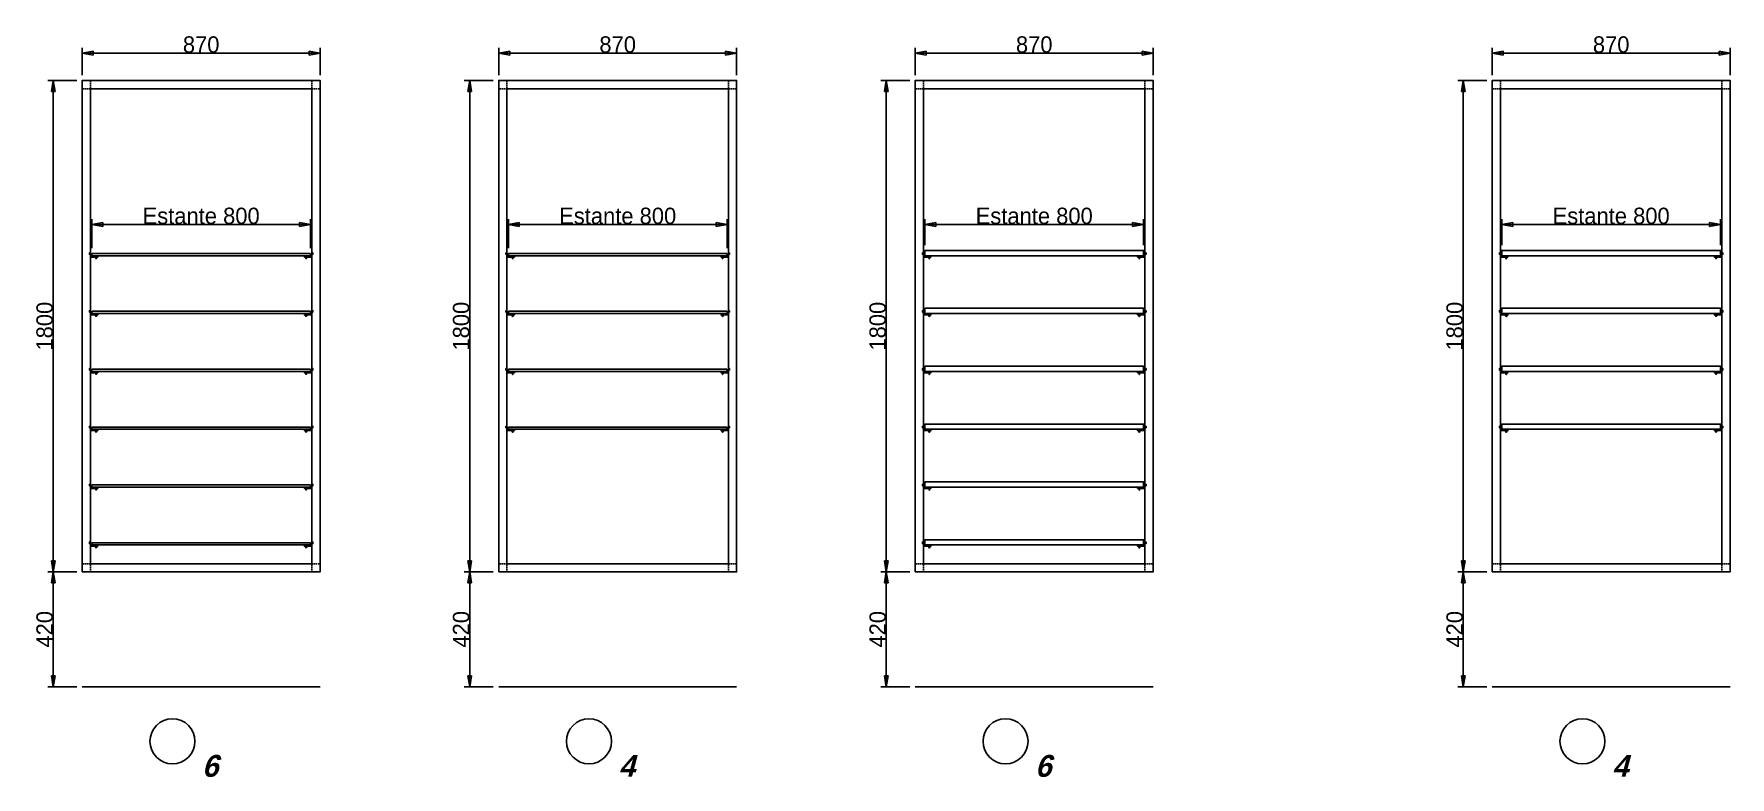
# Paper-space layout 'Jordi B.' of a CAD drawing. Header units: millimetres. Extents: x 23627 to 226976, y -18096 to 223844.
# Drawn here: x 51351 to 57556, y 106098 to 108820 of the extents above; entities that cross this region are included whole.
import ezdxf

# ---------------------------------------------------------------- set-up
doc = ezdxf.new("R2010")
doc.units = ezdxf.units.MM
doc.header["$PDMODE"] = 35
doc.header["$PDSIZE"] = 5
doc.linetypes.add('Discontinua JB', pattern=[0.75, 0.5, -0.25])
doc.layers.add('Bloques Estándar concep', color=7, linetype='Continuous', true_color=0x013e84)
doc.layers.add('Cotas bloques dinámicos PM espacio', color=140, linetype='Continuous')
doc.layers.add('Linea Capa Color 0202 Lila Parets JB', color=202, linetype='Continuous')
doc.styles.add('Jordi Ava', font='Avant Garde MEdium BT.ttf')
doc.styles.add('Stylus BT JB', font='stylu.ttf', dxfattribs={"oblique": 15})
doc.dimstyles.new('Jordi Ava 2015', dxfattribs={"dimtxt": 60, "dimasz": 40, "dimexe": 20, "dimexo": 20, "dimgap": 0.09, "dimtad": 1, "dimdec": 0, "dimzin": 0, "dimdsep": 46, "dimtxsty": 'Jordi Ava', "dimblk": 'CLOSED', "dimcen": 1.5, "dimclrd": 7, "dimclre": 7, "dimclrt": 256, "dimadec": 0, "dimazin": 0, "dimtfac": 0.05, "dimtdec": 0, "dimtofl": 0, "dimtmove": 0, "dimatfit": 3, "dimldrblk": 'CLOSED', "dimfxl": 90, "dimtolj": 1, "dimtzin": 0, "dimlwd": -1, "dimlwe": -1, "dimarcsym": 0})

# ---------------------------------------------------------------- blocks, each defined once
blk = doc.blocks.new('_Closed')
at = {"color": 0, "linetype": 'ByBlock', "lineweight": -2}
for p, q in [((-1, 0.17), (0, 0)), ((-1, 0.17), (-1, -0.17)), ((0, 0), (-1, -0.17)), ((0, 0), (-1, 0))]:
    blk.add_line(p, q, dxfattribs=at)
blk = doc.blocks.new('*D5160')
at = {"layer": 'Cotas bloques dinámicos PM espacio', "color": 7, "ltscale": 10, "transparency": 16777216}
for p, q in [((53051.3, 108669.1), (53051.3, 108769.1)), ((53881.3, 108749.1), (53091.3, 108749.1)), ((53921.3, 108669.1), (53921.3, 108769.1))]:
    blk.add_line(p, q, dxfattribs=at)
at = {"layer": 'Defpoints', "color": 0, "ltscale": 10, "transparency": 16777216}
for p in [(53051.3, 108749.1), (53051.3, 108649.1), (53921.3, 108649.1)]:
    blk.add_point(p, dxfattribs=at)
at = {"layer": 'Cotas bloques dinámicos PM espacio', "color": 7, "ltscale": 10, "transparency": 16777216, "xscale": 40, "yscale": 40, "zscale": 40, "rotation": 180}
blk.add_blockref('_Closed', (53051.3, 108749.1), dxfattribs=at)
at = {"layer": 'Cotas bloques dinámicos PM espacio', "color": 7, "ltscale": 10, "transparency": 16777216, "xscale": 40, "yscale": 40, "zscale": 40}
blk.add_blockref('_Closed', (53921.3, 108749.1), dxfattribs=at)
at = {"layer": 'Cotas bloques dinámicos PM espacio', "ltscale": 10, "transparency": 16777216, "insert": (53486.3, 108780.4), "char_height": 60, "attachment_point": 5, "style": 'Jordi Ava'}
blk.add_mtext('\\A1;870', dxfattribs=at)
blk = doc.blocks.new('*D5161')
at = {"layer": 'Cotas bloques dinámicos PM espacio', "color": 7, "ltscale": 10, "transparency": 16777216}
for p, q in [((53031.3, 108649.1), (52925.1, 108649.1)), ((52945.1, 108609.1), (52945.1, 106889.6)), ((53031.3, 106849.6), (52925.1, 106849.6))]:
    blk.add_line(p, q, dxfattribs=at)
at = {"layer": 'Defpoints', "color": 0, "ltscale": 10, "transparency": 16777216}
for p in [(53051.3, 108649.1), (52945.1, 106849.6), (53051.3, 106849.6)]:
    blk.add_point(p, dxfattribs=at)
at = {"layer": 'Cotas bloques dinámicos PM espacio', "color": 7, "ltscale": 10, "transparency": 16777216, "xscale": 40, "yscale": 40, "zscale": 40}
for p, rotation in [((52945.1, 108649.1), 90), ((52945.1, 106849.6), 270)]:
    blk.add_blockref('_Closed', p, dxfattribs=dict(at, rotation=rotation))
at = {"layer": 'Cotas bloques dinámicos PM espacio', "ltscale": 10, "transparency": 16777216, "insert": (52913.9, 107749.4), "char_height": 60, "attachment_point": 5, "rotation": 90, "style": 'Jordi Ava'}
blk.add_mtext('\\A1;1800', dxfattribs=at)
blk = doc.blocks.new('*D5159')
at = {"layer": 'Cotas bloques dinámicos PM espacio', "color": 7, "ltscale": 10, "transparency": 16777216}
for p, q in [((53086.3, 108034.5), (53086.3, 108141.7)), ((53126.3, 108121.7), (53846.3, 108121.7)), ((53886.3, 108034.5), (53886.3, 108141.7))]:
    blk.add_line(p, q, dxfattribs=at)
at = {"layer": 'Defpoints', "color": 0, "ltscale": 10, "transparency": 16777216}
for p in [(53886.3, 108121.7), (53086.3, 108014.5), (53886.3, 108014.5)]:
    blk.add_point(p, dxfattribs=at)
at = {"layer": 'Cotas bloques dinámicos PM espacio', "color": 7, "ltscale": 10, "transparency": 16777216, "xscale": 40, "yscale": 40, "zscale": 40, "rotation": 180}
blk.add_blockref('_Closed', (53086.3, 108121.7), dxfattribs=at)
at = {"layer": 'Cotas bloques dinámicos PM espacio', "color": 7, "ltscale": 10, "transparency": 16777216, "xscale": 40, "yscale": 40, "zscale": 40}
blk.add_blockref('_Closed', (53886.3, 108121.7), dxfattribs=at)
at = {"layer": 'Cotas bloques dinámicos PM espacio', "ltscale": 10, "transparency": 16777216, "insert": (53486.3, 108152.9), "char_height": 60, "attachment_point": 5, "style": 'Jordi Ava'}
blk.add_mtext('\\A1;{\\C140;Estante 800}', dxfattribs=at)
blk = doc.blocks.new('*D5162')
at = {"layer": 'Cotas bloques dinámicos PM espacio', "color": 7, "ltscale": 10, "transparency": 16777216}
for p, q in [((53031.3, 106849.6), (52925.1, 106849.6)), ((52945.1, 106809.6), (52945.1, 106469.1)), ((53031.3, 106429.1), (52925.1, 106429.1))]:
    blk.add_line(p, q, dxfattribs=at)
at = {"layer": 'Defpoints', "color": 0, "ltscale": 10, "transparency": 16777216}
for p in [(53051.3, 106849.6), (52945.1, 106429.1), (53051.3, 106429.1)]:
    blk.add_point(p, dxfattribs=at)
at = {"layer": 'Cotas bloques dinámicos PM espacio', "color": 7, "ltscale": 10, "transparency": 16777216, "xscale": 40, "yscale": 40, "zscale": 40}
for p, rotation in [((52945.1, 106849.6), 90), ((52945.1, 106429.1), 270)]:
    blk.add_blockref('_Closed', p, dxfattribs=dict(at, rotation=rotation))
at = {"layer": 'Cotas bloques dinámicos PM espacio', "ltscale": 10, "transparency": 16777216, "insert": (52913.9, 106639.4), "char_height": 60, "attachment_point": 5, "rotation": 90, "style": 'Jordi Ava'}
blk.add_mtext('\\A1;420', dxfattribs=at)
blk = doc.blocks.new('*D5165')
at = {"layer": 'Cotas bloques dinámicos PM espacio', "color": 7, "ltscale": 10, "transparency": 16777216}
for p, q in [((54575.1, 108669.1), (54575.1, 108769.1)), ((55405.1, 108749.1), (54615.1, 108749.1)), ((55445.1, 108669.1), (55445.1, 108769.1))]:
    blk.add_line(p, q, dxfattribs=at)
at = {"layer": 'Defpoints', "color": 0, "ltscale": 10, "transparency": 16777216}
for p in [(54575.1, 108749.1), (54575.1, 108649.1), (55445.1, 108649.1)]:
    blk.add_point(p, dxfattribs=at)
at = {"layer": 'Cotas bloques dinámicos PM espacio', "color": 7, "ltscale": 10, "transparency": 16777216, "xscale": 40, "yscale": 40, "zscale": 40, "rotation": 180}
blk.add_blockref('_Closed', (54575.1, 108749.1), dxfattribs=at)
at = {"layer": 'Cotas bloques dinámicos PM espacio', "color": 7, "ltscale": 10, "transparency": 16777216, "xscale": 40, "yscale": 40, "zscale": 40}
blk.add_blockref('_Closed', (55445.1, 108749.1), dxfattribs=at)
at = {"layer": 'Cotas bloques dinámicos PM espacio', "ltscale": 10, "transparency": 16777216, "insert": (55010.1, 108780.4), "char_height": 60, "attachment_point": 5, "style": 'Jordi Ava'}
blk.add_mtext('\\A1;870', dxfattribs=at)
blk = doc.blocks.new('*D5166')
at = {"layer": 'Cotas bloques dinámicos PM espacio', "color": 7, "ltscale": 10, "transparency": 16777216}
for p, q in [((54555.1, 108649.1), (54448.9, 108649.1)), ((54468.9, 108609.1), (54468.9, 106889.6)), ((54555.1, 106849.6), (54448.9, 106849.6))]:
    blk.add_line(p, q, dxfattribs=at)
at = {"layer": 'Defpoints', "color": 0, "ltscale": 10, "transparency": 16777216}
for p in [(54575.1, 108649.1), (54468.9, 106849.6), (54575.1, 106849.6)]:
    blk.add_point(p, dxfattribs=at)
at = {"layer": 'Cotas bloques dinámicos PM espacio', "color": 7, "ltscale": 10, "transparency": 16777216, "xscale": 40, "yscale": 40, "zscale": 40}
for p, rotation in [((54468.9, 108649.1), 90), ((54468.9, 106849.6), 270)]:
    blk.add_blockref('_Closed', p, dxfattribs=dict(at, rotation=rotation))
at = {"layer": 'Cotas bloques dinámicos PM espacio', "ltscale": 10, "transparency": 16777216, "insert": (54437.7, 107749.4), "char_height": 60, "attachment_point": 5, "rotation": 90, "style": 'Jordi Ava'}
blk.add_mtext('\\A1;1800', dxfattribs=at)
blk = doc.blocks.new('*D5163')
at = {"layer": 'Cotas bloques dinámicos PM espacio', "color": 7, "ltscale": 10, "transparency": 16777216}
for p, q in [((54610.1, 108046.1), (54610.1, 108141.7)), ((54650.1, 108121.7), (55370.1, 108121.7)), ((55410.1, 108046.1), (55410.1, 108141.7))]:
    blk.add_line(p, q, dxfattribs=at)
at = {"layer": 'Defpoints', "color": 0, "ltscale": 10, "transparency": 16777216}
for p in [(55410.1, 108121.7), (54610.1, 108026.1), (55410.1, 108026.1)]:
    blk.add_point(p, dxfattribs=at)
at = {"layer": 'Cotas bloques dinámicos PM espacio', "color": 7, "ltscale": 10, "transparency": 16777216, "xscale": 40, "yscale": 40, "zscale": 40, "rotation": 180}
blk.add_blockref('_Closed', (54610.1, 108121.7), dxfattribs=at)
at = {"layer": 'Cotas bloques dinámicos PM espacio', "color": 7, "ltscale": 10, "transparency": 16777216, "xscale": 40, "yscale": 40, "zscale": 40}
blk.add_blockref('_Closed', (55410.1, 108121.7), dxfattribs=at)
at = {"layer": 'Cotas bloques dinámicos PM espacio', "ltscale": 10, "transparency": 16777216, "insert": (55010.1, 108152.9), "char_height": 60, "attachment_point": 5, "style": 'Jordi Ava'}
blk.add_mtext('\\A1;Estante 800', dxfattribs=at)
blk = doc.blocks.new('*D5164')
at = {"layer": 'Cotas bloques dinámicos PM espacio', "color": 7, "ltscale": 10, "transparency": 16777216}
for p, q in [((54555.1, 106849.6), (54448.9, 106849.6)), ((54468.9, 106809.6), (54468.9, 106469.1)), ((54555.1, 106429.1), (54448.9, 106429.1))]:
    blk.add_line(p, q, dxfattribs=at)
at = {"layer": 'Defpoints', "color": 0, "ltscale": 10, "transparency": 16777216}
for p in [(54575.1, 106849.6), (54468.9, 106429.1), (54575.1, 106429.1)]:
    blk.add_point(p, dxfattribs=at)
at = {"layer": 'Cotas bloques dinámicos PM espacio', "color": 7, "ltscale": 10, "transparency": 16777216, "xscale": 40, "yscale": 40, "zscale": 40}
for p, rotation in [((54468.9, 106849.6), 90), ((54468.9, 106429.1), 270)]:
    blk.add_blockref('_Closed', p, dxfattribs=dict(at, rotation=rotation))
at = {"layer": 'Cotas bloques dinámicos PM espacio', "ltscale": 10, "transparency": 16777216, "insert": (54437.7, 106639.4), "char_height": 60, "attachment_point": 5, "rotation": 90, "style": 'Jordi Ava'}
blk.add_mtext('\\A1;420', dxfattribs=at)
blk = doc.blocks.new('*D5169')
at = {"layer": 'Cotas bloques dinámicos PM espacio', "color": 7, "ltscale": 10, "transparency": 16777216}
for p, q in [((56685.7, 108669.1), (56685.7, 108769.1)), ((57515.7, 108749.1), (56725.7, 108749.1)), ((57555.7, 108669.1), (57555.7, 108769.1))]:
    blk.add_line(p, q, dxfattribs=at)
at = {"layer": 'Defpoints', "color": 0, "ltscale": 10, "transparency": 16777216}
for p in [(56685.7, 108749.1), (56685.7, 108649.1), (57555.7, 108649.1)]:
    blk.add_point(p, dxfattribs=at)
at = {"layer": 'Cotas bloques dinámicos PM espacio', "color": 7, "ltscale": 10, "transparency": 16777216, "xscale": 40, "yscale": 40, "zscale": 40, "rotation": 180}
blk.add_blockref('_Closed', (56685.7, 108749.1), dxfattribs=at)
at = {"layer": 'Cotas bloques dinámicos PM espacio', "color": 7, "ltscale": 10, "transparency": 16777216, "xscale": 40, "yscale": 40, "zscale": 40}
blk.add_blockref('_Closed', (57555.7, 108749.1), dxfattribs=at)
at = {"layer": 'Cotas bloques dinámicos PM espacio', "ltscale": 10, "transparency": 16777216, "insert": (57120.7, 108780.4), "char_height": 60, "attachment_point": 5, "style": 'Jordi Ava'}
blk.add_mtext('\\A1;870', dxfattribs=at)
blk = doc.blocks.new('*D5170')
at = {"layer": 'Cotas bloques dinámicos PM espacio', "color": 7, "ltscale": 10, "transparency": 16777216}
for p, q in [((56665.7, 108649.1), (56559.6, 108649.1)), ((56579.6, 108609.1), (56579.6, 106889.6)), ((56665.7, 106849.6), (56559.6, 106849.6))]:
    blk.add_line(p, q, dxfattribs=at)
at = {"layer": 'Defpoints', "color": 0, "ltscale": 10, "transparency": 16777216}
for p in [(56685.7, 108649.1), (56579.6, 106849.6), (56685.7, 106849.6)]:
    blk.add_point(p, dxfattribs=at)
at = {"layer": 'Cotas bloques dinámicos PM espacio', "color": 7, "ltscale": 10, "transparency": 16777216, "xscale": 40, "yscale": 40, "zscale": 40}
for p, rotation in [((56579.6, 108649.1), 90), ((56579.6, 106849.6), 270)]:
    blk.add_blockref('_Closed', p, dxfattribs=dict(at, rotation=rotation))
at = {"layer": 'Cotas bloques dinámicos PM espacio', "ltscale": 10, "transparency": 16777216, "insert": (56548.3, 107749.4), "char_height": 60, "attachment_point": 5, "rotation": 90, "style": 'Jordi Ava'}
blk.add_mtext('\\A1;1800', dxfattribs=at)
blk = doc.blocks.new('*D5167')
at = {"layer": 'Cotas bloques dinámicos PM espacio', "color": 7, "ltscale": 10, "transparency": 16777216}
for p, q in [((56720.7, 108046.1), (56720.7, 108141.7)), ((56760.7, 108121.7), (57480.7, 108121.7)), ((57520.7, 108046.1), (57520.7, 108141.7))]:
    blk.add_line(p, q, dxfattribs=at)
at = {"layer": 'Defpoints', "color": 0, "ltscale": 10, "transparency": 16777216}
for p in [(57520.7, 108121.7), (56720.7, 108026.1), (57520.7, 108026.1)]:
    blk.add_point(p, dxfattribs=at)
at = {"layer": 'Cotas bloques dinámicos PM espacio', "color": 7, "ltscale": 10, "transparency": 16777216, "xscale": 40, "yscale": 40, "zscale": 40, "rotation": 180}
blk.add_blockref('_Closed', (56720.7, 108121.7), dxfattribs=at)
at = {"layer": 'Cotas bloques dinámicos PM espacio', "color": 7, "ltscale": 10, "transparency": 16777216, "xscale": 40, "yscale": 40, "zscale": 40}
blk.add_blockref('_Closed', (57520.7, 108121.7), dxfattribs=at)
at = {"layer": 'Cotas bloques dinámicos PM espacio', "ltscale": 10, "transparency": 16777216, "insert": (57120.7, 108152.9), "char_height": 60, "attachment_point": 5, "style": 'Jordi Ava'}
blk.add_mtext('\\A1;Estante 800', dxfattribs=at)
blk = doc.blocks.new('*D5168')
at = {"layer": 'Cotas bloques dinámicos PM espacio', "color": 7, "ltscale": 10, "transparency": 16777216}
for p, q in [((56665.7, 106849.6), (56559.6, 106849.6)), ((56579.6, 106809.6), (56579.6, 106469.1)), ((56665.7, 106429.1), (56559.6, 106429.1))]:
    blk.add_line(p, q, dxfattribs=at)
at = {"layer": 'Defpoints', "color": 0, "ltscale": 10, "transparency": 16777216}
for p in [(56685.7, 106849.6), (56579.6, 106429.1), (56685.7, 106429.1)]:
    blk.add_point(p, dxfattribs=at)
at = {"layer": 'Cotas bloques dinámicos PM espacio', "color": 7, "ltscale": 10, "transparency": 16777216, "xscale": 40, "yscale": 40, "zscale": 40}
for p, rotation in [((56579.6, 106849.6), 90), ((56579.6, 106429.1), 270)]:
    blk.add_blockref('_Closed', p, dxfattribs=dict(at, rotation=rotation))
at = {"layer": 'Cotas bloques dinámicos PM espacio', "ltscale": 10, "transparency": 16777216, "insert": (56548.3, 106639.4), "char_height": 60, "attachment_point": 5, "rotation": 90, "style": 'Jordi Ava'}
blk.add_mtext('\\A1;420', dxfattribs=at)
blk = doc.blocks.new('*D5213')
at = {"layer": 'Cotas bloques dinámicos PM espacio', "color": 7, "ltscale": 10, "transparency": 16777216}
for p, q in [((51527.5, 108669.1), (51527.5, 108769.1)), ((52357.5, 108749.1), (51567.5, 108749.1)), ((52397.5, 108669.1), (52397.5, 108769.1))]:
    blk.add_line(p, q, dxfattribs=at)
at = {"layer": 'Defpoints', "color": 0, "ltscale": 10, "transparency": 16777216}
for p in [(51527.5, 108749.1), (51527.5, 108649.1), (52397.5, 108649.1)]:
    blk.add_point(p, dxfattribs=at)
at = {"layer": 'Cotas bloques dinámicos PM espacio', "color": 7, "ltscale": 10, "transparency": 16777216, "xscale": 40, "yscale": 40, "zscale": 40, "rotation": 180}
blk.add_blockref('_Closed', (51527.5, 108749.1), dxfattribs=at)
at = {"layer": 'Cotas bloques dinámicos PM espacio', "color": 7, "ltscale": 10, "transparency": 16777216, "xscale": 40, "yscale": 40, "zscale": 40}
blk.add_blockref('_Closed', (52397.5, 108749.1), dxfattribs=at)
at = {"layer": 'Cotas bloques dinámicos PM espacio', "ltscale": 10, "transparency": 16777216, "insert": (51962.5, 108780.4), "char_height": 60, "attachment_point": 5, "style": 'Jordi Ava'}
blk.add_mtext('\\A1;870', dxfattribs=at)
blk = doc.blocks.new('*D5214')
at = {"layer": 'Cotas bloques dinámicos PM espacio', "color": 7, "ltscale": 10, "transparency": 16777216}
for p, q in [((51507.5, 108649.1), (51401.3, 108649.1)), ((51421.3, 108609.1), (51421.3, 106889.6)), ((51507.5, 106849.6), (51401.3, 106849.6))]:
    blk.add_line(p, q, dxfattribs=at)
at = {"layer": 'Defpoints', "color": 0, "ltscale": 10, "transparency": 16777216}
for p in [(51527.5, 108649.1), (51421.3, 106849.6), (51527.5, 106849.6)]:
    blk.add_point(p, dxfattribs=at)
at = {"layer": 'Cotas bloques dinámicos PM espacio', "color": 7, "ltscale": 10, "transparency": 16777216, "xscale": 40, "yscale": 40, "zscale": 40}
for p, rotation in [((51421.3, 108649.1), 90), ((51421.3, 106849.6), 270)]:
    blk.add_blockref('_Closed', p, dxfattribs=dict(at, rotation=rotation))
at = {"layer": 'Cotas bloques dinámicos PM espacio', "ltscale": 10, "transparency": 16777216, "insert": (51390.1, 107749.4), "char_height": 60, "attachment_point": 5, "rotation": 90, "style": 'Jordi Ava'}
blk.add_mtext('\\A1;1800', dxfattribs=at)
blk = doc.blocks.new('*D5212')
at = {"layer": 'Cotas bloques dinámicos PM espacio', "color": 7, "ltscale": 10, "transparency": 16777216}
for p, q in [((51562.5, 108034.5), (51562.5, 108141.7)), ((51602.5, 108121.7), (52322.5, 108121.7)), ((52362.5, 108034.5), (52362.5, 108141.7))]:
    blk.add_line(p, q, dxfattribs=at)
at = {"layer": 'Defpoints', "color": 0, "ltscale": 10, "transparency": 16777216}
for p in [(52362.5, 108121.7), (51562.5, 108014.5), (52362.5, 108014.5)]:
    blk.add_point(p, dxfattribs=at)
at = {"layer": 'Cotas bloques dinámicos PM espacio', "color": 7, "ltscale": 10, "transparency": 16777216, "xscale": 40, "yscale": 40, "zscale": 40, "rotation": 180}
blk.add_blockref('_Closed', (51562.5, 108121.7), dxfattribs=at)
at = {"layer": 'Cotas bloques dinámicos PM espacio', "color": 7, "ltscale": 10, "transparency": 16777216, "xscale": 40, "yscale": 40, "zscale": 40}
blk.add_blockref('_Closed', (52362.5, 108121.7), dxfattribs=at)
at = {"layer": 'Cotas bloques dinámicos PM espacio', "ltscale": 10, "transparency": 16777216, "insert": (51962.5, 108152.9), "char_height": 60, "attachment_point": 5, "style": 'Jordi Ava'}
blk.add_mtext('\\A1;{\\C140;Estante 800}', dxfattribs=at)
blk = doc.blocks.new('*D5215')
at = {"layer": 'Cotas bloques dinámicos PM espacio', "color": 7, "ltscale": 10, "transparency": 16777216}
for p, q in [((51507.5, 106849.6), (51401.3, 106849.6)), ((51421.3, 106809.6), (51421.3, 106469.1)), ((51507.5, 106429.1), (51401.3, 106429.1))]:
    blk.add_line(p, q, dxfattribs=at)
at = {"layer": 'Defpoints', "color": 0, "ltscale": 10, "transparency": 16777216}
for p in [(51527.5, 106849.6), (51421.3, 106429.1), (51527.5, 106429.1)]:
    blk.add_point(p, dxfattribs=at)
at = {"layer": 'Cotas bloques dinámicos PM espacio', "color": 7, "ltscale": 10, "transparency": 16777216, "xscale": 40, "yscale": 40, "zscale": 40}
for p, rotation in [((51421.3, 106849.6), 90), ((51421.3, 106429.1), 270)]:
    blk.add_blockref('_Closed', p, dxfattribs=dict(at, rotation=rotation))
at = {"layer": 'Cotas bloques dinámicos PM espacio', "ltscale": 10, "transparency": 16777216, "insert": (51390.1, 106639.4), "char_height": 60, "attachment_point": 5, "rotation": 90, "style": 'Jordi Ava'}
blk.add_mtext('\\A1;420', dxfattribs=at)

psp = doc.layouts.new('Jordi B.')

# ---------------------------------------------------------------- linework, layer by layer
at = {"layer": 'Bloques Estándar concep', "ltscale": 50}
for points in [[(51527.5, 106849.6), (52397.5, 106849.6), (52397.5, 108649.1), (51527.5, 108649.1)], [(51557.5, 106879.6), (52367.5, 106879.6), (52367.5, 108619.1), (51557.5, 108619.1)], [(53051.3, 106849.6), (53921.3, 106849.6), (53921.3, 108649.1), (53051.3, 108649.1)], [(53081.3, 106879.6), (53891.3, 106879.6), (53891.3, 108619.1), (53081.3, 108619.1)], [(54575.1, 106849.6), (55445.1, 106849.6), (55445.1, 108649.1), (54575.1, 108649.1)], [(54605.1, 106879.6), (55415.1, 106879.6), (55415.1, 108619.1), (54605.1, 108619.1)], [(56685.7, 106849.6), (57555.7, 106849.6), (57555.7, 108649.1), (56685.7, 108649.1)], [(56715.7, 106879.6), (57525.7, 106879.6), (57525.7, 108619.1), (56715.7, 108619.1)], [(51584.5, 108004.5), (51559.5, 108004.5), (51559.5, 108014.5), (51555.5, 108014.5), (51555.5, 108017.5), (51553.5, 108017.5), (51553.5, 108012.5), (51557.5, 108012.5), (51557.5, 108002.5), (51584.5, 108002.5)], [(51563.5, 108007.5), (52361.5, 108007.5), (52362.5, 108008.5), (52362.5, 108014.5), (52361.5, 108015.5), (51563.5, 108015.5), (51562.5, 108014.5), (51562.5, 108008.5)], [(51571, 108007.5), (51586, 108007.5), (51581.2, 108004.5), (51580.5, 108004.5), (51580.5, 108000.5), (51579, 107996.5), (51578, 107996.5), (51576.5, 108000.5), (51576.5, 108004.5), (51575.7, 108004.5)], [(52354.1, 108007.5), (52339.1, 108007.5), (52343.8, 108004.5), (52344.6, 108004.5), (52344.6, 108000.5), (52346.1, 107996.5), (52347.1, 107996.5), (52348.6, 108000.5), (52348.6, 108004.5), (52349.3, 108004.5)], [(52340.5, 108004.5), (52365.5, 108004.5), (52365.5, 108014.5), (52369.5, 108014.5), (52369.5, 108017.5), (52371.5, 108017.5), (52371.5, 108012.5), (52367.5, 108012.5), (52367.5, 108002.5), (52340.5, 108002.5)], [(53108.3, 108004.5), (53083.3, 108004.5), (53083.3, 108014.5), (53079.3, 108014.5), (53079.3, 108017.5), (53077.3, 108017.5), (53077.3, 108012.5), (53081.3, 108012.5), (53081.3, 108002.5), (53108.3, 108002.5)], [(53087.3, 108007.5), (53885.3, 108007.5), (53886.3, 108008.5), (53886.3, 108014.5), (53885.3, 108015.5), (53087.3, 108015.5), (53086.3, 108014.5), (53086.3, 108008.5)], [(53094.8, 108007.5), (53109.8, 108007.5), (53105, 108004.5), (53104.3, 108004.5), (53104.3, 108000.5), (53102.8, 107996.5), (53101.8, 107996.5), (53100.3, 108000.5), (53100.3, 108004.5), (53099.5, 108004.5)], [(53877.9, 108007.5), (53862.9, 108007.5), (53867.6, 108004.5), (53868.4, 108004.5), (53868.4, 108000.5), (53869.9, 107996.5), (53870.9, 107996.5), (53872.4, 108000.5), (53872.4, 108004.5), (53873.1, 108004.5)], [(53864.3, 108004.5), (53889.3, 108004.5), (53889.3, 108014.5), (53893.3, 108014.5), (53893.3, 108017.5), (53895.3, 108017.5), (53895.3, 108012.5), (53891.3, 108012.5), (53891.3, 108002.5), (53864.3, 108002.5)], [(54632.1, 108004.5), (54607.1, 108004.5), (54607.1, 108014.5), (54603.1, 108014.5), (54603.1, 108017.5), (54601.1, 108017.5), (54601.1, 108012.5), (54605.1, 108012.5), (54605.1, 108002.5), (54632.1, 108002.5)], [(54610.1, 108007.5), (55410.1, 108007.5), (55410.1, 108026.5), (54610.1, 108026.5)], [(54618.6, 108007.5), (54633.6, 108007.5), (54628.8, 108004.5), (54628.1, 108004.5), (54628.1, 108000.5), (54626.6, 107996.5), (54625.6, 107996.5), (54624.1, 108000.5), (54624.1, 108004.5), (54623.3, 108004.5)], [(55401.7, 108007.5), (55386.7, 108007.5), (55391.4, 108004.5), (55392.2, 108004.5), (55392.2, 108000.5), (55393.7, 107996.5), (55394.7, 107996.5), (55396.2, 108000.5), (55396.2, 108004.5), (55396.9, 108004.5)], [(55388.1, 108004.5), (55413.1, 108004.5), (55413.1, 108014.5), (55417.1, 108014.5), (55417.1, 108017.5), (55419.1, 108017.5), (55419.1, 108012.5), (55415.1, 108012.5), (55415.1, 108002.5), (55388.1, 108002.5)], [(56742.7, 108004.5), (56717.7, 108004.5), (56717.7, 108014.5), (56713.7, 108014.5), (56713.7, 108017.5), (56711.7, 108017.5), (56711.7, 108012.5), (56715.7, 108012.5), (56715.7, 108002.5), (56742.7, 108002.5)], [(56720.7, 108007.5), (57520.7, 108007.5), (57520.7, 108026.5), (56720.7, 108026.5)], [(56729.2, 108007.5), (56744.2, 108007.5), (56739.5, 108004.5), (56738.7, 108004.5), (56738.7, 108000.5), (56737.2, 107996.5), (56736.2, 107996.5), (56734.7, 108000.5), (56734.7, 108004.5), (56734, 108004.5)], [(57512.3, 108007.5), (57497.3, 108007.5), (57502.1, 108004.5), (57502.8, 108004.5), (57502.8, 108000.5), (57504.3, 107996.5), (57505.3, 107996.5), (57506.8, 108000.5), (57506.8, 108004.5), (57507.6, 108004.5)], [(57498.7, 108004.5), (57523.7, 108004.5), (57523.7, 108014.5), (57527.7, 108014.5), (57527.7, 108017.5), (57529.7, 108017.5), (57529.7, 108012.5), (57525.7, 108012.5), (57525.7, 108002.5), (57498.7, 108002.5)], [(51584.5, 107792.8), (51559.5, 107792.8), (51559.5, 107802.8), (51555.5, 107802.8), (51555.5, 107805.8), (51553.5, 107805.8), (51553.5, 107800.8), (51557.5, 107800.8), (51557.5, 107790.8), (51584.5, 107790.8)], [(51563.5, 107795.8), (52361.5, 107795.8), (52362.5, 107796.8), (52362.5, 107802.8), (52361.5, 107803.8), (51563.5, 107803.8), (51562.5, 107802.8), (51562.5, 107796.8)], [(51571, 107795.8), (51586, 107795.8), (51581.2, 107792.8), (51580.5, 107792.8), (51580.5, 107788.8), (51579, 107784.8), (51578, 107784.8), (51576.5, 107788.8), (51576.5, 107792.8), (51575.7, 107792.8)], [(52354.1, 107795.8), (52339.1, 107795.8), (52343.8, 107792.8), (52344.6, 107792.8), (52344.6, 107788.8), (52346.1, 107784.8), (52347.1, 107784.8), (52348.6, 107788.8), (52348.6, 107792.8), (52349.3, 107792.8)], [(52340.5, 107792.8), (52365.5, 107792.8), (52365.5, 107802.8), (52369.5, 107802.8), (52369.5, 107805.8), (52371.5, 107805.8), (52371.5, 107800.8), (52367.5, 107800.8), (52367.5, 107790.8), (52340.5, 107790.8)], [(53108.3, 107792.8), (53083.3, 107792.8), (53083.3, 107802.8), (53079.3, 107802.8), (53079.3, 107805.8), (53077.3, 107805.8), (53077.3, 107800.8), (53081.3, 107800.8), (53081.3, 107790.8), (53108.3, 107790.8)], [(53087.3, 107795.8), (53885.3, 107795.8), (53886.3, 107796.8), (53886.3, 107802.8), (53885.3, 107803.8), (53087.3, 107803.8), (53086.3, 107802.8), (53086.3, 107796.8)], [(53094.8, 107795.8), (53109.8, 107795.8), (53105, 107792.8), (53104.3, 107792.8), (53104.3, 107788.8), (53102.8, 107784.8), (53101.8, 107784.8), (53100.3, 107788.8), (53100.3, 107792.8), (53099.5, 107792.8)], [(53877.9, 107795.8), (53862.9, 107795.8), (53867.6, 107792.8), (53868.4, 107792.8), (53868.4, 107788.8), (53869.9, 107784.8), (53870.9, 107784.8), (53872.4, 107788.8), (53872.4, 107792.8), (53873.1, 107792.8)], [(53864.3, 107792.8), (53889.3, 107792.8), (53889.3, 107802.8), (53893.3, 107802.8), (53893.3, 107805.8), (53895.3, 107805.8), (53895.3, 107800.8), (53891.3, 107800.8), (53891.3, 107790.8), (53864.3, 107790.8)], [(54632.1, 107792.8), (54607.1, 107792.8), (54607.1, 107802.8), (54603.1, 107802.8), (54603.1, 107805.8), (54601.1, 107805.8), (54601.1, 107800.8), (54605.1, 107800.8), (54605.1, 107790.8), (54632.1, 107790.8)], [(54610.1, 107795.8), (55410.1, 107795.8), (55410.1, 107814.8), (54610.1, 107814.8)], [(54618.6, 107795.8), (54633.6, 107795.8), (54628.8, 107792.8), (54628.1, 107792.8), (54628.1, 107788.8), (54626.6, 107784.8), (54625.6, 107784.8), (54624.1, 107788.8), (54624.1, 107792.8), (54623.3, 107792.8)], [(55401.7, 107795.8), (55386.7, 107795.8), (55391.4, 107792.8), (55392.2, 107792.8), (55392.2, 107788.8), (55393.7, 107784.8), (55394.7, 107784.8), (55396.2, 107788.8), (55396.2, 107792.8), (55396.9, 107792.8)], [(55388.1, 107792.8), (55413.1, 107792.8), (55413.1, 107802.8), (55417.1, 107802.8), (55417.1, 107805.8), (55419.1, 107805.8), (55419.1, 107800.8), (55415.1, 107800.8), (55415.1, 107790.8), (55388.1, 107790.8)], [(56742.7, 107792.8), (56717.7, 107792.8), (56717.7, 107802.8), (56713.7, 107802.8), (56713.7, 107805.8), (56711.7, 107805.8), (56711.7, 107800.8), (56715.7, 107800.8), (56715.7, 107790.8), (56742.7, 107790.8)], [(56720.7, 107795.8), (57520.7, 107795.8), (57520.7, 107814.8), (56720.7, 107814.8)], [(56729.2, 107795.8), (56744.2, 107795.8), (56739.5, 107792.8), (56738.7, 107792.8), (56738.7, 107788.8), (56737.2, 107784.8), (56736.2, 107784.8), (56734.7, 107788.8), (56734.7, 107792.8), (56734, 107792.8)], [(57512.3, 107795.8), (57497.3, 107795.8), (57502.1, 107792.8), (57502.8, 107792.8), (57502.8, 107788.8), (57504.3, 107784.8), (57505.3, 107784.8), (57506.8, 107788.8), (57506.8, 107792.8), (57507.6, 107792.8)], [(57498.7, 107792.8), (57523.7, 107792.8), (57523.7, 107802.8), (57527.7, 107802.8), (57527.7, 107805.8), (57529.7, 107805.8), (57529.7, 107800.8), (57525.7, 107800.8), (57525.7, 107790.8), (57498.7, 107790.8)], [(54610.1, 107583.8), (55410.1, 107583.8), (55410.1, 107602.8), (54610.1, 107602.8)], [(56720.7, 107583.8), (57520.7, 107583.8), (57520.7, 107602.8), (56720.7, 107602.8)], [(51584.5, 107580.8), (51559.5, 107580.8), (51559.5, 107590.8), (51555.5, 107590.8), (51555.5, 107593.8), (51553.5, 107593.8), (51553.5, 107588.8), (51557.5, 107588.8), (51557.5, 107578.8), (51584.5, 107578.8)], [(51563.5, 107583.8), (52361.5, 107583.8), (52362.5, 107584.8), (52362.5, 107590.8), (52361.5, 107591.8), (51563.5, 107591.8), (51562.5, 107590.8), (51562.5, 107584.8)], [(51571, 107583.8), (51586, 107583.8), (51581.2, 107580.8), (51580.5, 107580.8), (51580.5, 107576.8), (51579, 107572.8), (51578, 107572.8), (51576.5, 107576.8), (51576.5, 107580.8), (51575.7, 107580.8)], [(52354.1, 107583.8), (52339.1, 107583.8), (52343.8, 107580.8), (52344.6, 107580.8), (52344.6, 107576.8), (52346.1, 107572.8), (52347.1, 107572.8), (52348.6, 107576.8), (52348.6, 107580.8), (52349.3, 107580.8)], [(52340.5, 107580.8), (52365.5, 107580.8), (52365.5, 107590.8), (52369.5, 107590.8), (52369.5, 107593.8), (52371.5, 107593.8), (52371.5, 107588.8), (52367.5, 107588.8), (52367.5, 107578.8), (52340.5, 107578.8)], [(53108.3, 107580.8), (53083.3, 107580.8), (53083.3, 107590.8), (53079.3, 107590.8), (53079.3, 107593.8), (53077.3, 107593.8), (53077.3, 107588.8), (53081.3, 107588.8), (53081.3, 107578.8), (53108.3, 107578.8)], [(53087.3, 107583.8), (53885.3, 107583.8), (53886.3, 107584.8), (53886.3, 107590.8), (53885.3, 107591.8), (53087.3, 107591.8), (53086.3, 107590.8), (53086.3, 107584.8)], [(53094.8, 107583.8), (53109.8, 107583.8), (53105, 107580.8), (53104.3, 107580.8), (53104.3, 107576.8), (53102.8, 107572.8), (53101.8, 107572.8), (53100.3, 107576.8), (53100.3, 107580.8), (53099.5, 107580.8)], [(53877.9, 107583.8), (53862.9, 107583.8), (53867.6, 107580.8), (53868.4, 107580.8), (53868.4, 107576.8), (53869.9, 107572.8), (53870.9, 107572.8), (53872.4, 107576.8), (53872.4, 107580.8), (53873.1, 107580.8)], [(53864.3, 107580.8), (53889.3, 107580.8), (53889.3, 107590.8), (53893.3, 107590.8), (53893.3, 107593.8), (53895.3, 107593.8), (53895.3, 107588.8), (53891.3, 107588.8), (53891.3, 107578.8), (53864.3, 107578.8)], [(54632.1, 107580.8), (54607.1, 107580.8), (54607.1, 107590.8), (54603.1, 107590.8), (54603.1, 107593.8), (54601.1, 107593.8), (54601.1, 107588.8), (54605.1, 107588.8), (54605.1, 107578.8), (54632.1, 107578.8)], [(54618.6, 107583.8), (54633.6, 107583.8), (54628.8, 107580.8), (54628.1, 107580.8), (54628.1, 107576.8), (54626.6, 107572.8), (54625.6, 107572.8), (54624.1, 107576.8), (54624.1, 107580.8), (54623.3, 107580.8)], [(55401.7, 107583.8), (55386.7, 107583.8), (55391.4, 107580.8), (55392.2, 107580.8), (55392.2, 107576.8), (55393.7, 107572.8), (55394.7, 107572.8), (55396.2, 107576.8), (55396.2, 107580.8), (55396.9, 107580.8)], [(55388.1, 107580.8), (55413.1, 107580.8), (55413.1, 107590.8), (55417.1, 107590.8), (55417.1, 107593.8), (55419.1, 107593.8), (55419.1, 107588.8), (55415.1, 107588.8), (55415.1, 107578.8), (55388.1, 107578.8)], [(56742.7, 107580.8), (56717.7, 107580.8), (56717.7, 107590.8), (56713.7, 107590.8), (56713.7, 107593.8), (56711.7, 107593.8), (56711.7, 107588.8), (56715.7, 107588.8), (56715.7, 107578.8), (56742.7, 107578.8)], [(56729.2, 107583.8), (56744.2, 107583.8), (56739.5, 107580.8), (56738.7, 107580.8), (56738.7, 107576.8), (56737.2, 107572.8), (56736.2, 107572.8), (56734.7, 107576.8), (56734.7, 107580.8), (56734, 107580.8)], [(57512.3, 107583.8), (57497.3, 107583.8), (57502.1, 107580.8), (57502.8, 107580.8), (57502.8, 107576.8), (57504.3, 107572.8), (57505.3, 107572.8), (57506.8, 107576.8), (57506.8, 107580.8), (57507.6, 107580.8)], [(57498.7, 107580.8), (57523.7, 107580.8), (57523.7, 107590.8), (57527.7, 107590.8), (57527.7, 107593.8), (57529.7, 107593.8), (57529.7, 107588.8), (57525.7, 107588.8), (57525.7, 107578.8), (57498.7, 107578.8)], [(51584.5, 107369.1), (51559.5, 107369.1), (51559.5, 107379.1), (51555.5, 107379.1), (51555.5, 107382.1), (51553.5, 107382.1), (51553.5, 107377.1), (51557.5, 107377.1), (51557.5, 107367.1), (51584.5, 107367.1)], [(51563.5, 107372.1), (52361.5, 107372.1), (52362.5, 107373.1), (52362.5, 107379.1), (52361.5, 107380.1), (51563.5, 107380.1), (51562.5, 107379.1), (51562.5, 107373.1)], [(51571, 107372.1), (51586, 107372.1), (51581.2, 107369.1), (51580.5, 107369.1), (51580.5, 107365.1), (51579, 107361.1), (51578, 107361.1), (51576.5, 107365.1), (51576.5, 107369.1), (51575.7, 107369.1)], [(52354.1, 107372.1), (52339.1, 107372.1), (52343.8, 107369.1), (52344.6, 107369.1), (52344.6, 107365.1), (52346.1, 107361.1), (52347.1, 107361.1), (52348.6, 107365.1), (52348.6, 107369.1), (52349.3, 107369.1)], [(52340.5, 107369.1), (52365.5, 107369.1), (52365.5, 107379.1), (52369.5, 107379.1), (52369.5, 107382.1), (52371.5, 107382.1), (52371.5, 107377.1), (52367.5, 107377.1), (52367.5, 107367.1), (52340.5, 107367.1)], [(53108.3, 107369.1), (53083.3, 107369.1), (53083.3, 107379.1), (53079.3, 107379.1), (53079.3, 107382.1), (53077.3, 107382.1), (53077.3, 107377.1), (53081.3, 107377.1), (53081.3, 107367.1), (53108.3, 107367.1)], [(53087.3, 107372.1), (53885.3, 107372.1), (53886.3, 107373.1), (53886.3, 107379.1), (53885.3, 107380.1), (53087.3, 107380.1), (53086.3, 107379.1), (53086.3, 107373.1)], [(53094.8, 107372.1), (53109.8, 107372.1), (53105, 107369.1), (53104.3, 107369.1), (53104.3, 107365.1), (53102.8, 107361.1), (53101.8, 107361.1), (53100.3, 107365.1), (53100.3, 107369.1), (53099.5, 107369.1)], [(53877.9, 107372.1), (53862.9, 107372.1), (53867.6, 107369.1), (53868.4, 107369.1), (53868.4, 107365.1), (53869.9, 107361.1), (53870.9, 107361.1), (53872.4, 107365.1), (53872.4, 107369.1), (53873.1, 107369.1)], [(53864.3, 107369.1), (53889.3, 107369.1), (53889.3, 107379.1), (53893.3, 107379.1), (53893.3, 107382.1), (53895.3, 107382.1), (53895.3, 107377.1), (53891.3, 107377.1), (53891.3, 107367.1), (53864.3, 107367.1)], [(54632.1, 107369.1), (54607.1, 107369.1), (54607.1, 107379.1), (54603.1, 107379.1), (54603.1, 107382.1), (54601.1, 107382.1), (54601.1, 107377.1), (54605.1, 107377.1), (54605.1, 107367.1), (54632.1, 107367.1)], [(54632.1, 107369.1), (54607.1, 107369.1), (54607.1, 107379.1), (54603.1, 107379.1), (54603.1, 107382.1), (54601.1, 107382.1), (54601.1, 107377.1), (54605.1, 107377.1), (54605.1, 107367.1), (54632.1, 107367.1)], [(54610.1, 107372.1), (55410.1, 107372.1), (55410.1, 107391.1), (54610.1, 107391.1)], [(54618.6, 107372.1), (54633.6, 107372.1), (54628.8, 107369.1), (54628.1, 107369.1), (54628.1, 107365.1), (54626.6, 107361.1), (54625.6, 107361.1), (54624.1, 107365.1), (54624.1, 107369.1), (54623.3, 107369.1)], [(54618.6, 107372.1), (54633.6, 107372.1), (54628.8, 107369.1), (54628.1, 107369.1), (54628.1, 107365.1), (54626.6, 107361.1), (54625.6, 107361.1), (54624.1, 107365.1), (54624.1, 107369.1), (54623.3, 107369.1)], [(55401.7, 107372.1), (55386.7, 107372.1), (55391.4, 107369.1), (55392.2, 107369.1), (55392.2, 107365.1), (55393.7, 107361.1), (55394.7, 107361.1), (55396.2, 107365.1), (55396.2, 107369.1), (55396.9, 107369.1)], [(55401.7, 107372.1), (55386.7, 107372.1), (55391.4, 107369.1), (55392.2, 107369.1), (55392.2, 107365.1), (55393.7, 107361.1), (55394.7, 107361.1), (55396.2, 107365.1), (55396.2, 107369.1), (55396.9, 107369.1)], [(55388.1, 107369.1), (55413.1, 107369.1), (55413.1, 107379.1), (55417.1, 107379.1), (55417.1, 107382.1), (55419.1, 107382.1), (55419.1, 107377.1), (55415.1, 107377.1), (55415.1, 107367.1), (55388.1, 107367.1)], [(55388.1, 107369.1), (55413.1, 107369.1), (55413.1, 107379.1), (55417.1, 107379.1), (55417.1, 107382.1), (55419.1, 107382.1), (55419.1, 107377.1), (55415.1, 107377.1), (55415.1, 107367.1), (55388.1, 107367.1)], [(56742.7, 107369.1), (56717.7, 107369.1), (56717.7, 107379.1), (56713.7, 107379.1), (56713.7, 107382.1), (56711.7, 107382.1), (56711.7, 107377.1), (56715.7, 107377.1), (56715.7, 107367.1), (56742.7, 107367.1)], [(56742.7, 107369.1), (56717.7, 107369.1), (56717.7, 107379.1), (56713.7, 107379.1), (56713.7, 107382.1), (56711.7, 107382.1), (56711.7, 107377.1), (56715.7, 107377.1), (56715.7, 107367.1), (56742.7, 107367.1)], [(56720.7, 107372.1), (57520.7, 107372.1), (57520.7, 107391.1), (56720.7, 107391.1)], [(56729.2, 107372.1), (56744.2, 107372.1), (56739.5, 107369.1), (56738.7, 107369.1), (56738.7, 107365.1), (56737.2, 107361.1), (56736.2, 107361.1), (56734.7, 107365.1), (56734.7, 107369.1), (56734, 107369.1)], [(56729.2, 107372.1), (56744.2, 107372.1), (56739.5, 107369.1), (56738.7, 107369.1), (56738.7, 107365.1), (56737.2, 107361.1), (56736.2, 107361.1), (56734.7, 107365.1), (56734.7, 107369.1), (56734, 107369.1)], [(57512.3, 107372.1), (57497.3, 107372.1), (57502.1, 107369.1), (57502.8, 107369.1), (57502.8, 107365.1), (57504.3, 107361.1), (57505.3, 107361.1), (57506.8, 107365.1), (57506.8, 107369.1), (57507.6, 107369.1)], [(57512.3, 107372.1), (57497.3, 107372.1), (57502.1, 107369.1), (57502.8, 107369.1), (57502.8, 107365.1), (57504.3, 107361.1), (57505.3, 107361.1), (57506.8, 107365.1), (57506.8, 107369.1), (57507.6, 107369.1)], [(57498.7, 107369.1), (57523.7, 107369.1), (57523.7, 107379.1), (57527.7, 107379.1), (57527.7, 107382.1), (57529.7, 107382.1), (57529.7, 107377.1), (57525.7, 107377.1), (57525.7, 107367.1), (57498.7, 107367.1)], [(57498.7, 107369.1), (57523.7, 107369.1), (57523.7, 107379.1), (57527.7, 107379.1), (57527.7, 107382.1), (57529.7, 107382.1), (57529.7, 107377.1), (57525.7, 107377.1), (57525.7, 107367.1), (57498.7, 107367.1)], [(51584.5, 107157.1), (51559.5, 107157.1), (51559.5, 107167.1), (51555.5, 107167.1), (51555.5, 107170.1), (51553.5, 107170.1), (51553.5, 107165.1), (51557.5, 107165.1), (51557.5, 107155.1), (51584.5, 107155.1)], [(51563.5, 107160.1), (52361.5, 107160.1), (52362.5, 107161.1), (52362.5, 107167.1), (52361.5, 107168.1), (51563.5, 107168.1), (51562.5, 107167.1), (51562.5, 107161.1)], [(51571, 107160.1), (51586, 107160.1), (51581.2, 107157.1), (51580.5, 107157.1), (51580.5, 107153.1), (51579, 107149.1), (51578, 107149.1), (51576.5, 107153.1), (51576.5, 107157.1), (51575.7, 107157.1)], [(52354.1, 107160.1), (52339.1, 107160.1), (52343.8, 107157.1), (52344.6, 107157.1), (52344.6, 107153.1), (52346.1, 107149.1), (52347.1, 107149.1), (52348.6, 107153.1), (52348.6, 107157.1), (52349.3, 107157.1)], [(52340.5, 107157.1), (52365.5, 107157.1), (52365.5, 107167.1), (52369.5, 107167.1), (52369.5, 107170.1), (52371.5, 107170.1), (52371.5, 107165.1), (52367.5, 107165.1), (52367.5, 107155.1), (52340.5, 107155.1)], [(54632.1, 107157.1), (54607.1, 107157.1), (54607.1, 107167.1), (54603.1, 107167.1), (54603.1, 107170.1), (54601.1, 107170.1), (54601.1, 107165.1), (54605.1, 107165.1), (54605.1, 107155.1), (54632.1, 107155.1)], [(54610.1, 107160.1), (55410.1, 107160.1), (55410.1, 107179.1), (54610.1, 107179.1)], [(54618.6, 107160.1), (54633.6, 107160.1), (54628.8, 107157.1), (54628.1, 107157.1), (54628.1, 107153.1), (54626.6, 107149.1), (54625.6, 107149.1), (54624.1, 107153.1), (54624.1, 107157.1), (54623.3, 107157.1)], [(55401.7, 107160.1), (55386.7, 107160.1), (55391.4, 107157.1), (55392.2, 107157.1), (55392.2, 107153.1), (55393.7, 107149.1), (55394.7, 107149.1), (55396.2, 107153.1), (55396.2, 107157.1), (55396.9, 107157.1)], [(55388.1, 107157.1), (55413.1, 107157.1), (55413.1, 107167.1), (55417.1, 107167.1), (55417.1, 107170.1), (55419.1, 107170.1), (55419.1, 107165.1), (55415.1, 107165.1), (55415.1, 107155.1), (55388.1, 107155.1)], [(51584.5, 106945.5), (51559.5, 106945.5), (51559.5, 106955.5), (51555.5, 106955.5), (51555.5, 106958.5), (51553.5, 106958.5), (51553.5, 106953.5), (51557.5, 106953.5), (51557.5, 106943.5), (51584.5, 106943.5)], [(51563.5, 106948.5), (52361.5, 106948.5), (52362.5, 106949.5), (52362.5, 106955.5), (52361.5, 106956.5), (51563.5, 106956.5), (51562.5, 106955.5), (51562.5, 106949.5)], [(51571, 106948.5), (51586, 106948.5), (51581.2, 106945.5), (51580.5, 106945.5), (51580.5, 106941.5), (51579, 106937.5), (51578, 106937.5), (51576.5, 106941.5), (51576.5, 106945.5), (51575.7, 106945.5)], [(52354.1, 106948.5), (52339.1, 106948.5), (52343.8, 106945.5), (52344.6, 106945.5), (52344.6, 106941.5), (52346.1, 106937.5), (52347.1, 106937.5), (52348.6, 106941.5), (52348.6, 106945.5), (52349.3, 106945.5)], [(52340.5, 106945.5), (52365.5, 106945.5), (52365.5, 106955.5), (52369.5, 106955.5), (52369.5, 106958.5), (52371.5, 106958.5), (52371.5, 106953.5), (52367.5, 106953.5), (52367.5, 106943.5), (52340.5, 106943.5)], [(54632.1, 106945.5), (54607.1, 106945.5), (54607.1, 106955.5), (54603.1, 106955.5), (54603.1, 106958.5), (54601.1, 106958.5), (54601.1, 106953.5), (54605.1, 106953.5), (54605.1, 106943.5), (54632.1, 106943.5)], [(54610.1, 106948.5), (55410.1, 106948.5), (55410.1, 106967.5), (54610.1, 106967.5)], [(54618.6, 106948.5), (54633.6, 106948.5), (54628.8, 106945.5), (54628.1, 106945.5), (54628.1, 106941.5), (54626.6, 106937.5), (54625.6, 106937.5), (54624.1, 106941.5), (54624.1, 106945.5), (54623.3, 106945.5)], [(55401.7, 106948.5), (55386.7, 106948.5), (55391.4, 106945.5), (55392.2, 106945.5), (55392.2, 106941.5), (55393.7, 106937.5), (55394.7, 106937.5), (55396.2, 106941.5), (55396.2, 106945.5), (55396.9, 106945.5)], [(55388.1, 106945.5), (55413.1, 106945.5), (55413.1, 106955.5), (55417.1, 106955.5), (55417.1, 106958.5), (55419.1, 106958.5), (55419.1, 106953.5), (55415.1, 106953.5), (55415.1, 106943.5), (55388.1, 106943.5)]]:
    psp.add_lwpolyline(points, close=True, dxfattribs=at)
at = {"layer": 'Bloques Estándar concep', "linetype": 'Discontinua JB', "ltscale": 10}
for points in [[(51527.5, 108649.1), (51557.5, 108649.1), (51557.5, 108619.1), (51527.5, 108619.1)], [(52397.5, 108649.1), (52367.5, 108649.1), (52367.5, 108619.1), (52397.5, 108619.1)], [(53051.3, 108649.1), (53081.3, 108649.1), (53081.3, 108619.1), (53051.3, 108619.1)], [(53921.3, 108649.1), (53891.3, 108649.1), (53891.3, 108619.1), (53921.3, 108619.1)], [(54575.1, 108649.1), (54605.1, 108649.1), (54605.1, 108619.1), (54575.1, 108619.1)], [(55445.1, 108649.1), (55415.1, 108649.1), (55415.1, 108619.1), (55445.1, 108619.1)], [(56685.7, 108649.1), (56715.7, 108649.1), (56715.7, 108619.1), (56685.7, 108619.1)], [(57555.7, 108649.1), (57525.7, 108649.1), (57525.7, 108619.1), (57555.7, 108619.1)], [(51527.5, 106849.6), (51557.5, 106849.6), (51557.5, 106879.6), (51527.5, 106879.6)], [(52397.5, 106849.6), (52367.5, 106849.6), (52367.5, 106879.6), (52397.5, 106879.6)], [(53051.3, 106849.6), (53081.3, 106849.6), (53081.3, 106879.6), (53051.3, 106879.6)], [(53921.3, 106849.6), (53891.3, 106849.6), (53891.3, 106879.6), (53921.3, 106879.6)], [(54575.1, 106849.6), (54605.1, 106849.6), (54605.1, 106879.6), (54575.1, 106879.6)], [(55445.1, 106849.6), (55415.1, 106849.6), (55415.1, 106879.6), (55445.1, 106879.6)], [(56685.7, 106849.6), (56715.7, 106849.6), (56715.7, 106879.6), (56685.7, 106879.6)], [(57555.7, 106849.6), (57525.7, 106849.6), (57525.7, 106879.6), (57555.7, 106879.6)]]:
    psp.add_lwpolyline(points, close=True, dxfattribs=at)
at = {"layer": 'Cotas bloques dinámicos PM espacio', "ltscale": 10}
for centre in [(51857.5, 106229.1), (53381.3, 106229.1), (54905.1, 106229.1), (57015.7, 106229.1)]:
    psp.add_circle(centre, 82.4, dxfattribs=at)
at = {"layer": 'Linea Capa Color 0202 Lila Parets JB', "ltscale": 10}
for p, q in [((51527.5, 106429.1), (52397.5, 106429.1)), ((53051.3, 106429.1), (53921.3, 106429.1)), ((54575.1, 106429.1), (55445.1, 106429.1)), ((56685.7, 106429.1), (57555.7, 106429.1))]:
    psp.add_line(p, q, dxfattribs=at)

# ---------------------------------------------------------------- texts
at = {"layer": 'Cotas bloques dinámicos PM espacio', "ltscale": 10, "char_height": 80, "width": 102.993, "attachment_point": 1, "style": 'Stylus BT JB'}
for s, insert in [('{\\fStylus BT|b1|i0|c0|p34;\\C140;6}', (51965.6, 106179.1)), ('{\\fStylus BT|b1|i0|c0|p34;\\C140;4}', (53489.4, 106179.1)), ('{\\fStylus BT|b1|i0|c0|p34;6}', (55013.2, 106179.1)), ('{\\fStylus BT|b1|i0|c0|p34;4}', (57123.8, 106179.1))]:
    psp.add_mtext(s, dxfattribs=dict(at, insert=insert))

# ---------------------------------------------------------------- dimensions: what is measured, and where the dimension line sits
at = {"layer": 'Cotas bloques dinámicos PM espacio', "ltscale": 10}
for base, p1, p2, picture, middle in [((51527.5, 108749.1), (52397.5, 108649.1), (51527.5, 108649.1), '*D5213', (51962.5, 108780.4)), ((53051.3, 108749.1), (53921.3, 108649.1), (53051.3, 108649.1), '*D5160', (53486.3, 108780.4)), ((54575.1, 108749.1), (55445.1, 108649.1), (54575.1, 108649.1), '*D5165', (55010.1, 108780.4)), ((56685.7, 108749.1), (57555.7, 108649.1), (56685.7, 108649.1), '*D5169', (57120.7, 108780.4))]:
    dim = psp.add_linear_dim(base=base, p1=p1, p2=p2, dimstyle='Jordi Ava 2015', dxfattribs=at)
    dim.commit()
    dim.dimension.update_dxf_attribs({"geometry": picture, "text_midpoint": middle})
for base, p1, p2, picture, middle in [((51421.3379, 106849.6377), (51527.478, 108649.1384), (51527.478, 106849.6377), '*D5214', (51390.094, 107749.3881)), ((52945.1263, 106849.6377), (53051.2665, 108649.1384), (53051.2665, 106849.6377), '*D5161', (52913.8825, 107749.3881)), ((54468.9147, 106849.6377), (54575.0549, 108649.1384), (54575.0549, 106849.6377), '*D5166', (54437.6709, 107749.3881)), ((56579.5675, 106849.6377), (56685.7077, 108649.1384), (56685.7077, 106849.6377), '*D5170', (56548.3236, 107749.3881)), ((51421.3379, 106429.1384), (51527.478, 106849.6377), (51527.478, 106429.1384), '*D5215', (51390.094, 106639.3881)), ((52945.1263, 106429.1384), (53051.2665, 106849.6377), (53051.2665, 106429.1384), '*D5162', (52913.8825, 106639.3881)), ((54468.9147, 106429.1384), (54575.0549, 106849.6377), (54575.0549, 106429.1384), '*D5164', (54437.6709, 106639.3881)), ((56579.5675, 106429.1384), (56685.7077, 106849.6377), (56685.7077, 106429.1384), '*D5168', (56548.3236, 106639.3881))]:
    dim = psp.add_linear_dim(base=base, p1=p1, p2=p2, angle=90, dimstyle='Jordi Ava 2015', dxfattribs=at)
    dim.commit()
    dim.dimension.update_dxf_attribs({"geometry": picture, "text_midpoint": middle})
for base, p1, p2, text, picture, middle in [((52362.5, 108121.7), (51562.5, 108014.5), (52362.5, 108014.5), '{\\C140;Estante <>}', '*D5212', (51962.5, 108152.9)), ((53886.3, 108121.7), (53086.3, 108014.5), (53886.3, 108014.5), '{\\C140;Estante <>}', '*D5159', (53486.3, 108152.9)), ((55410.1, 108121.7), (54610.1, 108026.1), (55410.1, 108026.1), 'Estante <>', '*D5163', (55010.1, 108152.9)), ((57520.7, 108121.7), (56720.7, 108026.1), (57520.7, 108026.1), 'Estante <>', '*D5167', (57120.7, 108152.9))]:
    dim = psp.add_linear_dim(base=base, p1=p1, p2=p2, text=text, dimstyle='Jordi Ava 2015', dxfattribs=at)
    dim.commit()
    dim.dimension.update_dxf_attribs({"geometry": picture, "text_midpoint": middle})

doc.saveas('drawing.dxf')
